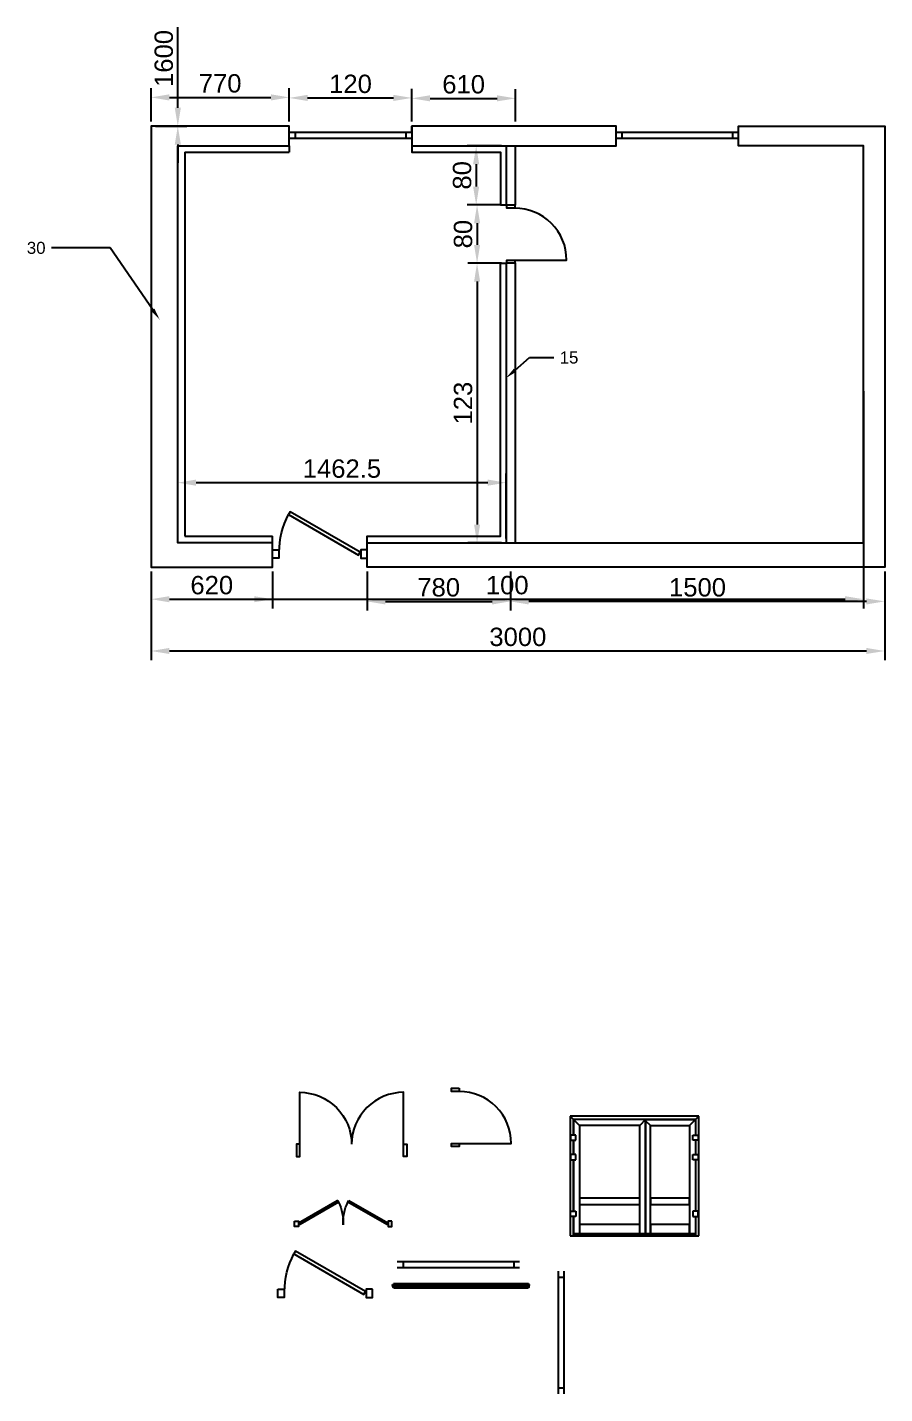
# Model space of a CAD drawing. Header units: millimetres. Extents: x 1864 to 5744, y 377 to 2293.
# Drawn here: x 1863.6 to 1980.5, y 1626.6 to 1812.8 of the extents above; entities that cross this region are included whole.
import ezdxf
from ezdxf import colors
from ezdxf.entities.mleader import LeaderData, LeaderLine
from ezdxf.math import Vec2, Vec3

# ---------------------------------------------------------------- set-up
doc = ezdxf.new("R2010")
doc.units = ezdxf.units.MM
doc.linetypes.add('HIDDEN', pattern=[0.375, 0.25, -0.125])
for name, color, linetype in [('_Stained-glass windows', 7, 'Continuous'), ('door_cad-block.com', 250, 'Continuous'), ('Windows', 4, 'Continuous')]:
    doc.layers.add(name, color=color, linetype=linetype)
doc.styles.get("Standard").update_dxf_attribs({"font": 'arial.ttf'})
doc.dimstyles.new('ISO-25', dxfattribs={"dimtxt": 2.5, "dimasz": 2.5, "dimexe": 1.25, "dimexo": 0.625, "dimtad": 1, "dimtxsty": 'Standard', "dimcen": 2.5, "dimadec": 0, "dimazin": 0, "dimtfac": 1, "dimtmove": 0, "dimatfit": 3, "dimfxl": 1, "dimarcsym": 0})

# ---------------------------------------------------------------- blocks, each defined once
blk = doc.blocks.new('*D1')
at = {"color": 0, "lineweight": -2, "transparency": 16777216}
for p, q in [((1880.48, 1738.65), (1880.48, 1726.58)), ((1980.48, 1737.94), (1980.48, 1726.58)), ((1882.98, 1727.83), (1977.98, 1727.83))]:
    blk.add_line(p, q, dxfattribs=at)
at = {"color": 0, "transparency": 16777216}
for points in [[(1882.98, 1728.25), (1882.98, 1727.42), (1880.48, 1727.83)], [(1977.98, 1728.25), (1977.98, 1727.42), (1980.48, 1727.83)]]:
    blk.add_solid(points, dxfattribs=at)
at = {"layer": 'Defpoints', "color": 0, "transparency": 16777216}
for p in [(1880.48, 1739.27), (1980.48, 1738.57), (1980.48, 1727.83)]:
    blk.add_point(p, dxfattribs=at)
at = {"color": 0, "transparency": 16777216, "insert": (1930.48, 1729.74), "char_height": 2.5, "width": 3.5709, "attachment_point": 5}
blk.add_mtext('3000 ', dxfattribs=at)
blk = doc.blocks.new('*U3')
at = {"color": 0, "linetype": 'ByBlock', "ltscale": 10}
blk.add_lwpolyline([(-50, 0), (-50, 800, 0.414214), (-850, 0)], format="xyb", dxfattribs=at)
at = {"color": 0}
for points in [[(-900, 0), (-850, 0), (-850, -121), (-900, -121)], [(-50, 0), (0, 0), (0, -121), (-50, -121)]]:
    blk.add_lwpolyline(points, close=True, dxfattribs=at)
blk = doc.blocks.new('*U5')
at = {"color": 0}
for p, q in [((0, 0), (2100, 0)), ((100, 0), (100, -100)), ((2000, 0), (2000, -100)), ((0, -100), (2100, -100))]:
    blk.add_line(p, q, dxfattribs=at)
blk = doc.blocks.new('*U8')
for points in [[(5, 5), (65, 5), (65, 85), (5, 85)], [(840, 30), (173, -355), (158, -329), (825, 56)], [(905, 5), (845, 5), (845, 85), (905, 85)]]:
    blk.add_lwpolyline(points, close=True)
blk.add_arc((840, 30), 771, 180, 207.7688)
blk = doc.blocks.new('*D9')
at = {"color": 0, "lineweight": -2, "transparency": 16777216}
for p, q in [((1884.13, 1801.85), (1884.13, 1812.82)), ((1881.11, 1799.35), (1885.38, 1799.35)), ((1898.7, 1799.35), (1882.88, 1799.35)), ((1884.13, 1796.85), (1884.13, 1794.35))]:
    blk.add_line(p, q, dxfattribs=at)
at = {"color": 0, "transparency": 16777216}
for points in [[(1883.71, 1801.85), (1884.55, 1801.85), (1884.13, 1799.35)], [(1883.71, 1796.85), (1884.55, 1796.85), (1884.13, 1799.35)]]:
    blk.add_solid(points, dxfattribs=at)
at = {"layer": 'Defpoints', "color": 0, "transparency": 16777216}
for p in [(1880.48, 1799.35), (1884.13, 1799.35), (1899.32, 1799.35)]:
    blk.add_point(p, dxfattribs=at)
at = {"color": 0, "transparency": 16777216, "insert": (1882.23, 1808.58), "char_height": 2.5, "attachment_point": 5, "rotation": 90}
blk.add_mtext('1600', dxfattribs=at)
blk = doc.blocks.new('*D10')
at = {"color": 0, "lineweight": -2, "transparency": 16777216}
for p, q in [((1977.58, 1763.22), (1977.58, 1733.64)), ((1880.48, 1738.65), (1880.48, 1733.64)), ((1882.98, 1734.89), (1975.08, 1734.89))]:
    blk.add_line(p, q, dxfattribs=at)
at = {"color": 0, "transparency": 16777216}
for points in [[(1882.98, 1735.3), (1882.98, 1734.47), (1880.48, 1734.89)], [(1975.08, 1735.3), (1975.08, 1734.47), (1977.58, 1734.89)]]:
    blk.add_solid(points, dxfattribs=at)
at = {"layer": 'Defpoints', "color": 0, "transparency": 16777216}
for p in [(1977.58, 1763.85), (1880.48, 1739.27), (1977.58, 1734.89)]:
    blk.add_point(p, dxfattribs=at)
at = {"color": 0, "transparency": 16777216, "insert": (1929.03, 1736.79), "char_height": 2.5, "attachment_point": 5}
blk.add_mtext('100', dxfattribs=at)
blk = doc.blocks.new('*D11')
at = {"color": 0, "lineweight": -2, "transparency": 16777216}
for p, q in [((1899.32, 1799.97), (1899.32, 1804.45)), ((1916.01, 1799.97), (1916.01, 1804.45)), ((1901.82, 1803.2), (1913.51, 1803.2))]:
    blk.add_line(p, q, dxfattribs=at)
at = {"color": 0, "transparency": 16777216}
for points in [[(1901.82, 1803.62), (1901.82, 1802.78), (1899.32, 1803.2)], [(1913.51, 1803.62), (1913.51, 1802.78), (1916.01, 1803.2)]]:
    blk.add_solid(points, dxfattribs=at)
at = {"layer": 'Defpoints', "color": 0, "transparency": 16777216}
for p in [(1916.01, 1803.2), (1899.32, 1799.35), (1916.01, 1799.35)]:
    blk.add_point(p, dxfattribs=at)
at = {"color": 0, "transparency": 16777216, "insert": (1907.67, 1805.1), "char_height": 2.5, "attachment_point": 5}
blk.add_mtext('120', dxfattribs=at)
blk = doc.blocks.new('*D12')
at = {"color": 0, "lineweight": -2, "transparency": 16777216}
for p, q in [((1928.25, 1788.62), (1923.67, 1788.62)), ((1924.92, 1786.12), (1924.92, 1783.17)), ((1928.25, 1780.67), (1923.67, 1780.67))]:
    blk.add_line(p, q, dxfattribs=at)
at = {"color": 0, "transparency": 16777216}
for points in [[(1924.51, 1786.12), (1925.34, 1786.12), (1924.92, 1788.62)], [(1924.51, 1783.17), (1925.34, 1783.17), (1924.92, 1780.67)]]:
    blk.add_solid(points, dxfattribs=at)
at = {"layer": 'Defpoints', "color": 0, "transparency": 16777216}
for p in [(1928.87, 1788.62), (1924.92, 1780.67), (1928.87, 1780.67)]:
    blk.add_point(p, dxfattribs=at)
at = {"color": 0, "transparency": 16777216, "insert": (1923.02, 1784.64), "char_height": 2.5, "attachment_point": 5, "rotation": 90}
blk.add_mtext('80', dxfattribs=at)
blk = doc.blocks.new('*U25')
for points in [[(5, 5), (65, 5), (65, 85), (5, 85)], [(5, 5), (65, 5), (65, 85), (5, 85)], [(683, -289), (85, 56), (70, 30), (668, -315)], [(842, -315), (1440, 30), (1425, 56), (827, -289)], [(1505, 5), (1445, 5), (1445, 85), (1505, 85)]]:
    blk.add_lwpolyline(points, close=True)
for centre, start, end in [((20, 30), 334.2879, 2.3373), ((1490, 30), 177.6627, 205.7121)]:
    blk.add_arc(centre, 736, start, end)
blk = doc.blocks.new('*U15')
at = {"color": 0, "linetype": 'ByBlock', "ltscale": 10}
blk.add_lwpolyline([(-50, 0), (-50, 800, 0.414214), (-850, 0)], format="xyb", dxfattribs=at)
at = {"color": 0}
blk.add_lwpolyline([(-50, 0), (0, 0), (0, -190), (-50, -190)], close=True, dxfattribs=at)
blk = doc.blocks.new('*U22')
h = blk.add_hatch(color=256)
edge = h.paths.add_edge_path(flags=16)
edge.add_arc((21, 61), 0.5, -90, 0, ccw=False)
edge.add_line((21, 61), (17, 61))
edge.add_arc((17, 61), 0.5, 180, 270, ccw=False)
edge.add_line((16, 61), (16, 62))
edge.add_arc((17, 62), 0.5, 90, 180, ccw=False)
edge.add_line((17, 62), (21, 62))
edge.add_arc((21, 62), 0.5, 0, 90, ccw=False)
edge.add_line((21, 62), (21, 61))
edge = h.paths.add_edge_path()
edge.add_line((18, 58), (18, 59))
edge.add_arc((19, 58), 0.3, 25.0072, 154.9928, ccw=False)
edge.add_line((19, 59), (19, 58))
edge.add_arc((20, 58), 0.3, 205.0072, 341.6595)
edge.add_line((20, 58), (20, 59))
edge.add_arc((20, 58), 0.3, 31.6739, 161.6595, ccw=False)
edge.add_line((21, 59), (21, 58))
edge.add_arc((21, 58), 0.3, 211.6739, 348.3261)
edge.add_line((22, 58), (22, 59))
edge.add_arc((22, 59), 0.3, 38.3405, 168.3261, ccw=False)
edge.add_line((22, 59), (23, 58))
edge.add_arc((23, 59), 0.3, 218.3405, 354.9928)
edge.add_line((23, 59), (23, 59))
edge.add_arc((24, 59), 0.3, 21.1737, 174.9928, ccw=False)
edge.add_arc((30, 62), 7, 201.1737, 229.0016)
edge.add_arc((26, 57), 0.3, 229.0016, 396.7181)
edge.add_arc((31, 61), 6, 180, 216.7181, ccw=False)
edge.add_line((25, 61), (25, 61))
edge.add_arc((25, 61), 0.2, 0, 103.3734)
edge.add_line((25, 61), (23, 61))
edge.add_arc((23, 61), 0.2, 180, 283.3734, ccw=False)
edge.add_line((22, 61), (22, 62))
edge.add_arc((23, 62), 0.2, 90, 180, ccw=False)
edge.add_line((23, 62), (23, 62))
edge.add_arc((23, 62), 0.2, 270, 405)
edge.add_line((23, 62), (22, 63))
edge.add_arc((22, 63), 0.2, 45, 90)
edge.add_line((22, 63), (16, 63))
edge.add_arc((16, 63), 0.2, 90, 135)
edge.add_line((15, 63), (14, 62))
edge.add_arc((15, 62), 0.2, 135, 270)
edge.add_line((15, 62), (15, 62))
edge.add_arc((15, 62), 0.2, 0, 90, ccw=False)
edge.add_line((15, 62), (15, 61))
edge.add_arc((15, 61), 0.2, -103.3734, 0, ccw=False)
edge.add_line((15, 61), (13, 61))
edge.add_arc((13, 61), 0.2, 76.6266, 180)
edge.add_line((13, 61), (13, 61))
edge.add_arc((7, 61), 6, -36.7181, 0, ccw=False)
edge.add_arc((12, 57), 0.3, 143.2819, 310.9984)
edge.add_arc((7, 62), 7, 310.9984, 338.8263)
edge.add_arc((14, 59), 0.3, 5.0072, 158.8263, ccw=False)
edge.add_line((14, 59), (14, 59))
edge.add_arc((15, 59), 0.3, 185.0072, 321.6595)
edge.add_line((15, 58), (15, 59))
edge.add_arc((16, 59), 0.3, 11.6739, 141.6595, ccw=False)
edge.add_line((16, 59), (16, 58))
edge.add_arc((16, 58), 0.3, 191.6739, 328.3261)
edge.add_line((17, 58), (17, 59))
edge.add_arc((17, 58), 0.3, 18.3405, 148.3261, ccw=False)
edge.add_line((17, 59), (18, 58))
edge.add_arc((18, 58), 0.3, 198.3405, 334.9928)
h = blk.add_hatch(color=256)
edge = h.paths.add_edge_path(flags=16)
edge.add_arc((2104, 61), 0.5, 180, 270, ccw=False)
edge.add_line((2104, 61), (2104, 62))
edge.add_arc((2104, 62), 0.5, 90, 180, ccw=False)
edge.add_line((2104, 62), (2108, 62))
edge.add_arc((2108, 62), 0.5, 0, 90, ccw=False)
edge.add_line((2109, 62), (2109, 61))
edge.add_arc((2108, 61), 0.5, -90, 0, ccw=False)
edge.add_line((2108, 61), (2104, 61))
edge = h.paths.add_edge_path()
edge.add_line((2107, 59), (2107, 58))
edge.add_arc((2107, 58), 0.3, 205.0072, 341.6595)
edge.add_line((2107, 58), (2108, 59))
edge.add_arc((2108, 58), 0.3, 31.6739, 161.6595, ccw=False)
edge.add_line((2108, 59), (2108, 58))
edge.add_arc((2109, 58), 0.3, 211.6739, 348.3261)
edge.add_line((2109, 58), (2109, 59))
edge.add_arc((2109, 59), 0.3, 38.3405, 168.3261, ccw=False)
edge.add_line((2110, 59), (2110, 58))
edge.add_arc((2110, 59), 0.3, 218.3405, 354.9928)
edge.add_line((2111, 59), (2111, 59))
edge.add_arc((2111, 59), 0.3, 21.1737, 174.9928, ccw=False)
edge.add_arc((2118, 62), 7, 201.1737, 229.0016)
edge.add_arc((2113, 57), 0.3, 229.0016, 396.7181)
edge.add_arc((2119, 61), 6, 180, 216.7181, ccw=False)
edge.add_line((2113, 61), (2113, 61))
edge.add_arc((2112, 61), 0.2, 0, 103.3734)
edge.add_line((2112, 61), (2110, 61))
edge.add_arc((2110, 61), 0.2, 180, 283.3734, ccw=False)
edge.add_line((2110, 61), (2110, 62))
edge.add_arc((2110, 62), 0.2, 90, 180, ccw=False)
edge.add_line((2110, 62), (2110, 62))
edge.add_arc((2110, 62), 0.2, 270, 405)
edge.add_line((2111, 62), (2110, 63))
edge.add_arc((2109, 63), 0.2, 45, 90)
edge.add_line((2109, 63), (2103, 63))
edge.add_arc((2103, 63), 0.2, 90, 135)
edge.add_line((2103, 63), (2102, 62))
edge.add_arc((2102, 62), 0.2, 135, 270)
edge.add_line((2102, 62), (2102, 62))
edge.add_arc((2102, 62), 0.2, 0, 90, ccw=False)
edge.add_line((2103, 62), (2103, 61))
edge.add_arc((2102, 61), 0.2, -103.3734, 0, ccw=False)
edge.add_line((2102, 61), (2100, 61))
edge.add_arc((2100, 61), 0.2, 76.6266, 180)
edge.add_line((2100, 61), (2100, 61))
edge.add_arc((2094, 61), 6, -36.7181, 0, ccw=False)
edge.add_arc((2099, 57), 0.3, 143.2819, 310.9984)
edge.add_arc((2095, 62), 7, 310.9984, 338.8263)
edge.add_arc((2101, 59), 0.3, 5.0072, 158.8263, ccw=False)
edge.add_line((2102, 59), (2102, 59))
edge.add_arc((2102, 59), 0.3, 185.0072, 321.6595)
edge.add_line((2102, 58), (2103, 59))
edge.add_arc((2103, 59), 0.3, 11.6739, 141.6595, ccw=False)
edge.add_line((2103, 59), (2103, 58))
edge.add_arc((2104, 58), 0.3, 191.6739, 328.3261)
edge.add_line((2104, 58), (2104, 59))
edge.add_arc((2105, 58), 0.3, 18.3405, 148.3261, ccw=False)
edge.add_line((2105, 59), (2105, 58))
edge.add_arc((2105, 58), 0.3, 198.3405, 334.9928)
edge.add_line((2106, 58), (2106, 59))
edge.add_arc((2106, 58), 0.3, 25.0072, 154.9928, ccw=False)
for p, q in [((10, 49), (10, 66)), ((10, 66), (25, 66)), ((2115, 61), (10, 61)), ((14, 49), (10, 49)), ((2100, 77), (25, 77)), ((25, 66), (25, 77)), ((26, 7), (26, 21)), ((26, 21), (2099, 21)), ((2099, 7), (26, 7)), ((2099, 7), (2099, 21)), ((2100, 66), (2100, 77)), ((2115, 66), (2100, 66)), ((2115, 49), (2112, 49)), ((2115, 49), (2115, 66))]:
    blk.add_line(p, q)
at = {"color": 4, "lineweight": 0}
for p, q in [((2113, 57), (12, 57)), ((2113, 57), (12, 57)), ((2113, 56), (12, 56)), ((2113, 56), (12, 56)), ((2113, 56), (12, 56)), ((2113, 55), (12, 55)), ((2113, 29), (12, 29)), ((2113, 29), (12, 29)), ((2113, 28), (12, 28)), ((2113, 28), (12, 28)), ((2113, 28), (12, 28)), ((2113, 27), (12, 27)), ((2113, 27), (12, 27)), ((2113, 27), (12, 27)), ((2113, 26), (12, 26)), ((2113, 26), (12, 26)), ((2113, 26), (12, 26)), ((2113, 25), (12, 25)), ((2113, 25), (12, 25)), ((2112, 58), (13, 58)), ((2112, 58), (13, 58)), ((2112, 57), (13, 57)), ((2112, 55), (13, 55)), ((2112, 55), (13, 55)), ((2112, 54), (13, 54)), ((2112, 54), (13, 54)), ((2112, 30), (13, 30)), ((2112, 30), (13, 30)), ((2112, 29), (13, 29)), ((2112, 25), (13, 25)), ((2112, 24), (13, 24)), ((2112, 24), (13, 24))]:
    blk.add_line(p, q, dxfattribs=at)
at = {"color": 5, "linetype": 'HIDDEN'}
blk.add_line((2102, 49), (24, 49), dxfattribs=at)
blk.add_lwpolyline([(25, 61), (10, 61)])
at = {"color": 4}
blk.add_lwpolyline([(2112, 58), (14, 58), (12, 57), (12, 55), (14, 54), (14, 54), (2112, 54), (2113, 55), (2113, 57), (2112, 58)], close=True, dxfattribs=at)
blk.add_lwpolyline([(2112, 30), (14, 30), (12, 29), (12, 25), (14, 24), (14, 24), (2112, 24), (2113, 25), (2113, 29), (2112, 30), (14, 30)], dxfattribs=at)
for points in [[(24, 30), (14, 30), (14, 54), (24, 54)], [(2102, 30), (2112, 30), (2112, 54), (2102, 54)]]:
    blk.add_lwpolyline(points, close=True)
blk = doc.blocks.new('*U19')
at = {"color": 0}
for p, q in [((232, 1698), (89, 1841)), ((2072, 1841), (89, 1841)), ((89, 1841), (89, 0)), ((2025, 1794), (136, 1794)), ((136, 1794), (136, 1551)), ((1252, 1789), (141, 1789)), ((141, 1789), (141, 1551)), ((1161, 1698), (232, 1698)), ((232, 1698), (232, 32)), ((1252, 1789), (1161, 1698)), ((1161, 1698), (1161, 1698)), ((1161, 32), (1161, 1698)), ((1252, 32), (1252, 1789)), ((1257, 32), (1257, 1789)), ((1257, 1789), (2020, 1789)), ((1326, 1698), (1257, 1767)), ((1326, 1698), (1326, 1698)), ((1326, 1698), (1326, 1698)), ((1326, 1698), (1929, 1698)), ((1326, 32), (1326, 1698)), ((2072, 1841), (1929, 1698)), ((1929, 1698), (1929, 32)), ((2020, 1789), (2020, 1551)), ((2025, 1551), (2025, 1794)), ((2072, 0), (2072, 1841)), ((178, 1551), (98, 1551)), ((98, 1551), (98, 1471)), ((178, 1471), (178, 1551)), ((1982, 1471), (1982, 1551)), ((1982, 1551), (2062, 1551)), ((2062, 1551), (2062, 1471)), ((98, 1471), (178, 1471)), ((136, 1471), (136, 1251)), ((141, 1471), (141, 1251)), ((2062, 1471), (1982, 1471)), ((2020, 1471), (2020, 1251)), ((2025, 1251), (2025, 1471)), ((178, 1251), (98, 1251)), ((98, 1251), (98, 1171)), ((98, 1171), (178, 1171)), ((136, 1171), (136, 380)), ((141, 1171), (141, 380)), ((178, 1171), (178, 1251)), ((1161, 1166), (1161, 1216)), ((1982, 1171), (1982, 1251)), ((1982, 1251), (2062, 1251)), ((2062, 1171), (1982, 1171)), ((2020, 1171), (2020, 380)), ((2025, 380), (2025, 1171)), ((2062, 1251), (2062, 1171)), ((1161, 580), (232, 580)), ((232, 575), (232, 479)), ((232, 484), (1161, 484)), ((1161, 479), (1161, 509)), ((1929, 580), (1326, 580)), ((1326, 575), (1326, 479)), ((1326, 484), (1929, 484)), ((1929, 479), (1929, 575)), ((98, 380), (178, 380)), ((98, 300), (98, 380)), ((178, 300), (98, 300)), ((136, 300), (136, 0)), ((141, 300), (141, 32)), ((178, 380), (178, 300)), ((2062, 380), (1982, 380)), ((1982, 380), (1982, 300)), ((1982, 300), (2062, 300)), ((2020, 300), (2020, 32)), ((2025, 0), (2025, 300)), ((2062, 300), (2062, 380)), ((89, 0), (2072, 0)), ((136, 0), (2025, 0)), ((141, 32), (1252, 32)), ((1252, 32), (141, 32)), ((141, 32), (141, 6)), ((947, 16), (141, 16)), ((141, 16), (141, 6)), ((141, 6), (947, 6)), ((141, 6), (947, 6)), ((1161, 176), (232, 176)), ((232, 176), (232, 32)), ((232, 32), (1161, 32)), ((232, 32), (1161, 32)), ((947, 6), (947, 16)), ((947, 0), (952, 0)), ((2020, 16), (952, 16)), ((952, 16), (952, 6)), ((952, 16), (2020, 16)), ((952, 6), (2020, 6)), ((1161, 32), (1161, 176)), ((1252, 6), (1252, 32)), ((2020, 32), (1257, 32)), ((2020, 32), (1257, 32)), ((1257, 32), (1257, 16)), ((1929, 176), (1326, 176)), ((1326, 176), (1326, 32)), ((1326, 32), (1929, 32)), ((1929, 32), (1326, 32)), ((1929, 32), (1929, 176)), ((2020, 16), (2020, 32)), ((2020, 6), (2020, 16))]:
    blk.add_line(p, q, dxfattribs=at)
blk = doc.blocks.new('*D26')
at = {"color": 0, "lineweight": -2, "transparency": 16777216}
for p, q in [((1880.48, 1799.97), (1880.48, 1804.52)), ((1899.32, 1799.97), (1899.32, 1804.52)), ((1882.98, 1803.27), (1896.82, 1803.27))]:
    blk.add_line(p, q, dxfattribs=at)
at = {"color": 0, "transparency": 16777216}
for points in [[(1882.98, 1803.69), (1882.98, 1802.85), (1880.48, 1803.27)], [(1896.82, 1803.69), (1896.82, 1802.85), (1899.32, 1803.27)]]:
    blk.add_solid(points, dxfattribs=at)
at = {"layer": 'Defpoints', "color": 0, "transparency": 16777216}
for p in [(1899.32, 1803.27), (1880.48, 1799.35), (1899.32, 1799.35)]:
    blk.add_point(p, dxfattribs=at)
at = {"color": 0, "transparency": 16777216, "insert": (1889.9, 1805.17), "char_height": 2.5, "attachment_point": 5}
blk.add_mtext('770', dxfattribs=at)
blk = doc.blocks.new('*D27')
at = {"color": 0, "lineweight": -2, "transparency": 16777216}
for p, q in [((1916.01, 1799.97), (1916.01, 1804.39)), ((1930.16, 1799.97), (1930.16, 1804.39)), ((1918.51, 1803.14), (1927.66, 1803.14))]:
    blk.add_line(p, q, dxfattribs=at)
at = {"color": 0, "transparency": 16777216}
for points in [[(1918.51, 1803.56), (1918.51, 1802.73), (1916.01, 1803.14)], [(1927.66, 1803.56), (1927.66, 1802.73), (1930.16, 1803.14)]]:
    blk.add_solid(points, dxfattribs=at)
at = {"layer": 'Defpoints', "color": 0, "transparency": 16777216}
for p in [(1930.16, 1803.14), (1916.01, 1799.35), (1930.16, 1799.35)]:
    blk.add_point(p, dxfattribs=at)
at = {"color": 0, "transparency": 16777216, "insert": (1923.09, 1805.04), "char_height": 2.5, "attachment_point": 5}
blk.add_mtext('610', dxfattribs=at)
blk = doc.blocks.new('*D28')
at = {"color": 0, "lineweight": -2, "transparency": 16777216}
for p, q in [((1909.92, 1738.65), (1909.92, 1733.34)), ((1929.46, 1738.65), (1929.46, 1733.34)), ((1912.42, 1734.59), (1926.96, 1734.59))]:
    blk.add_line(p, q, dxfattribs=at)
at = {"color": 0, "transparency": 16777216}
for points in [[(1912.42, 1735), (1912.42, 1734.17), (1909.92, 1734.59)], [(1926.96, 1735), (1926.96, 1734.17), (1929.46, 1734.59)]]:
    blk.add_solid(points, dxfattribs=at)
at = {"layer": 'Defpoints', "color": 0, "transparency": 16777216}
for p in [(1909.92, 1739.27), (1929.46, 1739.27), (1929.46, 1734.59)]:
    blk.add_point(p, dxfattribs=at)
at = {"color": 0, "transparency": 16777216, "insert": (1919.69, 1736.49), "char_height": 2.5, "attachment_point": 5}
blk.add_mtext('780', dxfattribs=at)
blk = doc.blocks.new('*D29')
at = {"color": 0, "lineweight": -2, "transparency": 16777216}
for p, q in [((1929.46, 1738.65), (1929.46, 1733.34)), ((1980.48, 1738.65), (1980.48, 1733.34)), ((1977.98, 1734.59), (1931.96, 1734.59))]:
    blk.add_line(p, q, dxfattribs=at)
at = {"color": 0, "transparency": 16777216}
for points in [[(1931.96, 1735), (1931.96, 1734.17), (1929.46, 1734.59)], [(1977.98, 1735), (1977.98, 1734.17), (1980.48, 1734.59)]]:
    blk.add_solid(points, dxfattribs=at)
at = {"layer": 'Defpoints', "color": 0, "transparency": 16777216}
for p in [(1929.46, 1739.27), (1980.48, 1739.27), (1929.46, 1734.59)]:
    blk.add_point(p, dxfattribs=at)
at = {"color": 0, "transparency": 16777216, "insert": (1954.97, 1736.49), "char_height": 2.5, "attachment_point": 5}
blk.add_mtext('1500', dxfattribs=at)
blk = doc.blocks.new('*D30')
at = {"color": 0, "lineweight": -2, "transparency": 16777216}
for p, q in [((1880.48, 1738.65), (1880.48, 1733.64)), ((1897.04, 1738.65), (1897.04, 1733.64)), ((1882.98, 1734.89), (1894.54, 1734.89))]:
    blk.add_line(p, q, dxfattribs=at)
at = {"color": 0, "transparency": 16777216}
for points in [[(1882.98, 1735.3), (1882.98, 1734.47), (1880.48, 1734.89)], [(1894.54, 1735.3), (1894.54, 1734.47), (1897.04, 1734.89)]]:
    blk.add_solid(points, dxfattribs=at)
at = {"layer": 'Defpoints', "color": 0, "transparency": 16777216}
for p in [(1880.48, 1739.27), (1897.04, 1739.27), (1897.04, 1734.89)]:
    blk.add_point(p, dxfattribs=at)
at = {"color": 0, "transparency": 16777216, "insert": (1888.76, 1736.79), "char_height": 2.5, "attachment_point": 5}
blk.add_mtext('620', dxfattribs=at)
blk = doc.blocks.new('*D31')
at = {"color": 0, "lineweight": -2, "transparency": 16777216}
for p, q in [((1928.25, 1796.67), (1923.55, 1796.67)), ((1924.8, 1794.17), (1924.8, 1791.12)), ((1928.25, 1788.62), (1923.55, 1788.62))]:
    blk.add_line(p, q, dxfattribs=at)
at = {"color": 0, "transparency": 16777216}
for points in [[(1924.38, 1794.17), (1925.21, 1794.17), (1924.8, 1796.67)], [(1924.38, 1791.12), (1925.21, 1791.12), (1924.8, 1788.62)]]:
    blk.add_solid(points, dxfattribs=at)
at = {"layer": 'Defpoints', "color": 0, "transparency": 16777216}
for p in [(1928.87, 1796.67), (1924.8, 1788.62), (1928.87, 1788.62)]:
    blk.add_point(p, dxfattribs=at)
at = {"color": 0, "transparency": 16777216, "insert": (1922.89, 1792.65), "char_height": 2.5, "attachment_point": 5, "rotation": 90}
blk.add_mtext('80', dxfattribs=at)
blk = doc.blocks.new('*D32')
at = {"color": 0, "lineweight": -2, "transparency": 16777216}
for p, q in [((1928.25, 1780.67), (1923.67, 1780.67)), ((1924.92, 1778.17), (1924.92, 1745.06)), ((1928.25, 1742.56), (1923.67, 1742.56))]:
    blk.add_line(p, q, dxfattribs=at)
at = {"color": 0, "transparency": 16777216}
for points in [[(1924.51, 1778.17), (1925.34, 1778.17), (1924.92, 1780.67)], [(1924.51, 1745.06), (1925.34, 1745.06), (1924.92, 1742.56)]]:
    blk.add_solid(points, dxfattribs=at)
at = {"layer": 'Defpoints', "color": 0, "transparency": 16777216}
for p in [(1928.87, 1780.67), (1924.92, 1742.56), (1928.87, 1742.56)]:
    blk.add_point(p, dxfattribs=at)
at = {"color": 0, "transparency": 16777216, "insert": (1923.02, 1761.61), "char_height": 2.5, "attachment_point": 5, "rotation": 90}
blk.add_mtext('123', dxfattribs=at)
blk = doc.blocks.new('*D33')
at = {"color": 0, "lineweight": -2, "transparency": 16777216}
for p, q in [((1884.13, 1743.18), (1884.13, 1752.02)), ((1886.63, 1750.77), (1926.37, 1750.77)), ((1928.87, 1743.18), (1928.87, 1752.02))]:
    blk.add_line(p, q, dxfattribs=at)
at = {"color": 0, "transparency": 16777216}
for points in [[(1886.63, 1751.19), (1886.63, 1750.35), (1884.13, 1750.77)], [(1926.37, 1751.19), (1926.37, 1750.35), (1928.87, 1750.77)]]:
    blk.add_solid(points, dxfattribs=at)
at = {"layer": 'Defpoints', "color": 0, "transparency": 16777216}
for p in [(1928.87, 1750.77), (1884.13, 1742.56), (1928.87, 1742.56)]:
    blk.add_point(p, dxfattribs=at)
at = {"color": 0, "transparency": 16777216, "insert": (1906.5, 1752.67), "char_height": 2.5, "attachment_point": 5}
blk.add_mtext('1462.5', dxfattribs=at)

msp = doc.modelspace()

# ---------------------------------------------------------------- hatches: boundary and pattern name
at = {"true_color": 0xfecc66}
h = msp.add_hatch(dxfattribs=at)
h.set_pattern_fill('AR-CONC', color=31)
h.paths.add_polyline_path([(1885.07, 1795.786), (1899.324, 1795.786), (1899.324, 1796.673), (1884.131, 1796.673), (1884.131, 1742.558), (1897.037, 1742.558), (1897.037, 1743.462), (1885.07, 1743.462)])

# ---------------------------------------------------------------- linework, layer by layer
msp.add_lwpolyline([(1899.324, 1796.673), (1899.324, 1799.348), (1880.482, 1799.348), (1880.482, 1739.271), (1897.037, 1739.271), (1897.037, 1742.558), (1884.131, 1742.558), (1884.131, 1796.673)], close=True)
at = {"color": 0}
msp.add_lwpolyline([(1977.575, 1763.847), (1977.575, 1796.673), (1960.551, 1796.673), (1960.551, 1799.348), (1980.48, 1799.348), (1980.48, 1763.847), (1980.48, 1739.271), (1909.922, 1739.271), (1909.922, 1742.558), (1977.575, 1742.558)], close=True, dxfattribs=at)
for points in [[(1916.01, 1798.479), (1916.01, 1799.348), (1916.01, 1796.673), (1943.865, 1796.673), (1943.865, 1799.348), (1916.01, 1799.348)], [(1928.874, 1796.673), (1928.874, 1788.622), (1930.162, 1788.622), (1930.162, 1796.673)], [(1930.162, 1742.558), (1930.162, 1780.667), (1928.874, 1780.667), (1928.874, 1742.558)]]:
    msp.add_lwpolyline(points)
for points in [[(1885.07, 1795.786), (1885.07, 1743.462)], [(1885.07, 1795.786), (1899.324, 1795.786)], [(1899.324, 1796.673), (1899.324, 1795.786)], [(1916.01, 1796.673), (1916.01, 1795.786), (1928.13, 1795.786), (1928.13, 1788.622), (1928.874, 1788.622)], [(1909.922, 1742.558), (1909.922, 1743.462), (1928.13, 1743.462), (1928.13, 1780.667), (1928.874, 1780.667)], [(1885.07, 1743.462), (1897.037, 1743.462)], [(1897.037, 1742.558), (1897.037, 1743.462)]]:
    msp.add_lwpolyline(points, dxfattribs=at)

# ---------------------------------------------------------------- block references
at = {"layer": '_Stained-glass windows', "xscale": 0.00885290335175038, "yscale": 0.00885290335175038, "zscale": 0.00885290335175038}
msp.add_blockref('*U22', (1913.325, 1640.928, 0), dxfattribs=at)
at = {"layer": 'door_cad-block.com', "color": 0}
for name, p, xscale, yscale, zscale, rotation in [('*U3', (1930.051, 1780.667), 0.008838654926341408, 0.008838654926341408, 0.008838654926341408, 270), ('*U8', (1896.966, 1741.709), -0.01431633088501379, 0.01431633088501379, 0.01431633088501379, 180), ('*U3', (1922.493, 1660.294), 0.008838654926341408, 0.008838654926341408, 0.008838654926341408, 270), ('*U8', (1897.694, 1640.954), -0.01431633088501379, 0.01431633088501379, 0.01431633088501379, 180)]:
    msp.add_blockref(name, p, dxfattribs=dict(at, xscale=xscale, yscale=yscale, zscale=zscale, rotation=rotation))
at = {"layer": 'door_cad-block.com', "yscale": 0.00885290335175038, "zscale": 0.00885290335175038}
for name, p, xscale in [('*U15', (1900.299, 1660.605, 0), -0.00885290335175038), ('*U15', (1915.35, 1660.605, 0), 0.00885290335175038), ('*U19', (1936.806, 1648.125, 1.514), 0.00885290335175038)]:
    msp.add_blockref(name, p, dxfattribs=dict(at, xscale=xscale))
at = {"layer": 'door_cad-block.com', "xscale": -0.00885290335175038, "yscale": 0.00885290335175038, "zscale": 0.00885290335175038, "rotation": 180}
msp.add_blockref('*U25', (1899.991, 1650.169, 0), dxfattribs=at)
at = {"layer": 'Windows', "xscale": -0.007945683354549296, "yscale": 0.007945683354549296, "zscale": 0.007945683354549296}
for p in [(1916.01, 1798.479), (1960.551, 1798.479), (1930.719, 1644.571)]:
    msp.add_blockref('*U5', p, dxfattribs=at)
at = {"layer": 'Windows', "xscale": -0.007945683354549296, "yscale": 0.007945683354549296, "zscale": 0.007945683354549296, "rotation": 90}
msp.add_blockref('*U5', (1935.971, 1643.308), dxfattribs=at)

# ---------------------------------------------------------------- dimensions: what is measured, and where the dimension line sits
at = {"color": 0}
for base, p1, p2, text, picture, middle in [((1884.131, 1799.348), (1899.324, 1799.348), (1880.482, 1799.348), '1600', '*D9', (1882.23, 1808.584)), ((1924.922, 1780.667), (1928.874, 1788.622), (1928.874, 1780.667), '80', '*D12', (1923.02, 1784.645)), ((1924.922, 1742.558), (1928.874, 1780.667), (1928.874, 1742.558), '123', '*D32', (1923.02, 1761.613))]:
    dim = msp.add_linear_dim(base=base, p1=p1, p2=p2, angle=90, text=text, dimstyle='ISO-25', dxfattribs=at)
    dim.commit()
    dim.dimension.update_dxf_attribs({"geometry": picture, "text_midpoint": middle})
for base, p1, p2, text, picture, middle in [((1899.324, 1803.271), (1880.482, 1799.348), (1899.324, 1799.348), '770', '*D26', (1889.903, 1805.173)), ((1916.01, 1803.199), (1899.324, 1799.348), (1916.01, 1799.348), '120', '*D11', (1907.667, 1805.1)), ((1930.162, 1803.143), (1916.01, 1799.348), (1930.162, 1799.348), '610', '*D27', (1923.086, 1805.044)), ((1977.575, 1734.886), (1880.482, 1739.271), (1977.575, 1763.847), '100', '*D10', (1929.029, 1736.787)), ((1928.874, 1750.771), (1884.131, 1742.558), (1928.874, 1742.558), '1462.5', '*D33', (1906.503, 1752.672)), ((1897.037, 1734.886), (1880.482, 1739.271), (1897.037, 1739.271), '620', '*D30', (1888.76, 1736.787)), ((1929.456, 1734.585), (1909.922, 1739.271), (1929.456, 1739.271), '780', '*D28', (1919.689, 1736.487)), ((1929.456, 1734.586), (1980.48, 1739.271), (1929.456, 1739.271), '1500', '*D29', (1954.968, 1736.488))]:
    dim = msp.add_linear_dim(base=base, p1=p1, p2=p2, text=text, dimstyle='ISO-25', dxfattribs=at)
    dim.commit()
    dim.dimension.update_dxf_attribs({"geometry": picture, "text_midpoint": middle})
dim = msp.add_aligned_dim(p1=(1928.874, 1796.673), p2=(1928.874, 1788.622), distance=-4.078, text='80', dimstyle='ISO-25', dxfattribs=at)
dim.commit()
dim.dimension.update_dxf_attribs({"geometry": '*D31', "text_midpoint": (1922.895, 1792.648)})
dim = msp.add_linear_dim(base=(1980.48, 1727.834), p1=(1880.482, 1739.271), p2=(1980.48, 1738.567), text='3000 ', dimstyle='ISO-25')
dim.commit()
dim.dimension.update_dxf_attribs({"geometry": '*D1', "text_midpoint": (1930.481, 1727.834), "dimtype": 160})

# ---------------------------------------------------------------- leaders
ml = msp.add_multileader_mtext('Standard', dxfattribs=at)
ml.set_content('30')
ml.set_leader_properties()
ml.build(insert=Vec2(0, 0))
ml.multileader.update_dxf_attribs({"arrow_head_size": 1.64})
ctx = ml.context
ctx.base_point, ctx.char_height, ctx.arrow_head_size, ctx.landing_gap_size, ctx.plane_origin = Vec3(1862.939, 1782.753), 1.6399, 1.64, 0.82, Vec3(1881.659, 1772.977)
ctx.text_align_type = 2
notes = []
notes.append((ctx, [(1, (1, 1, 0), (1874.921, 1782.753), (-1, 0), 8, [(0, [(1881.659, 1772.977)], 0, [])])]))
ctx.mtext.insert, ctx.mtext.alignment, ctx.mtext.flow_direction = Vec3(1866.101, 1783.587), 3, 5
ml = msp.add_multileader_mtext('Standard', dxfattribs=at)
ml.set_content('15')
ml.set_leader_properties()
ml.build(insert=Vec2(0, 0))
ml.multileader.update_dxf_attribs({"arrow_head_size": 1.64})
ctx = ml.context
ctx.base_point, ctx.char_height, ctx.arrow_head_size, ctx.landing_gap_size, ctx.plane_origin = Vec3(1935.361, 1767.813), 1.6399, 1.64, 0.82, Vec3(1928.874, 1765.03)
notes.append((ctx, [(0, (1, 1, 0), (1932.082, 1767.813), (1, 0), 3.28, [(0, [(1928.874, 1765.03)], 0, [])])]))
ctx.mtext.insert, ctx.mtext.flow_direction = Vec3(1936.181, 1768.647), 5
for ctx, leaders in notes:
    for number, flags, end, landing, length, lines in leaders:
        leader = LeaderData()
        leader.index, (leader.has_last_leader_line, leader.has_dogleg_vector, leader.attachment_direction) = number, flags
        leader.last_leader_point, leader.dogleg_vector, leader.dogleg_length = Vec3(end), Vec3(landing), length
        for number, points, colour, breaks in lines:
            line = LeaderLine()
            line.index, line.vertices, line.color, line.breaks = number, Vec3.list(points), colors.encode_raw_color(colour), breaks
            leader.lines.append(line)
        ctx.leaders.append(leader)

doc.saveas('drawing.dxf')
